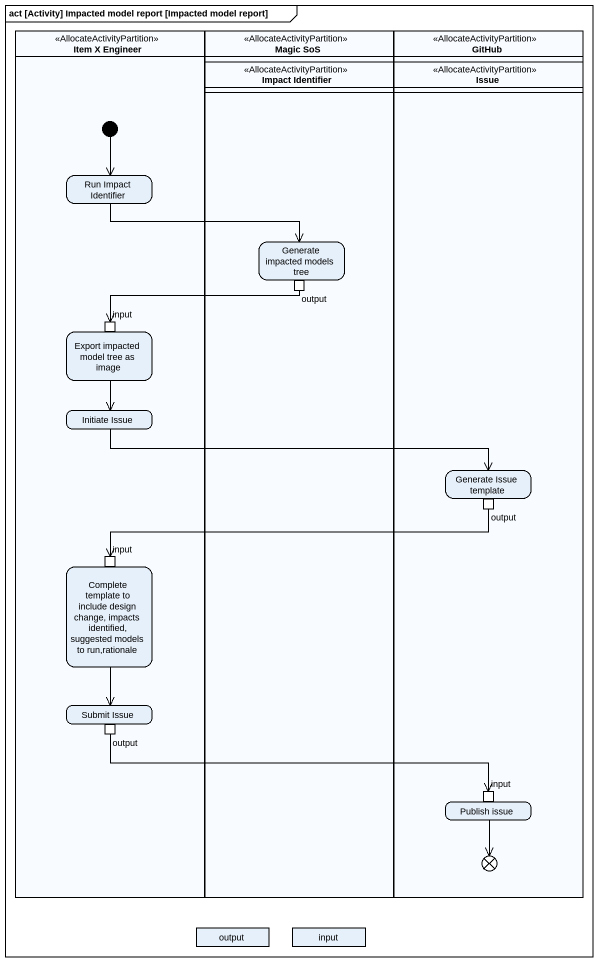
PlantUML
@startuml
mainframe act [Activity] Impacted model report [Impacted model report]
hide empty description
state "Item X Engineer" as Item_X_Engineer <<AllocateActivityPartition>> {
  state "Run Impact Identifier" as Run_Impact_Identifier
  state "Export impacted model tree as image" as Export_impacted_model_tree {
    state input <<inputPin>>
  }
  state "Initiate Issue" as Initiate_Issue
  state "Complete template to include design change, impacts identified, suggested models to run,rationale" as Complete_template_to {
    state "input" as input_2 <<inputPin>>
  }
  state "Submit Issue" as Submit_Issue {
    state "output" as output_3 <<outputPin>>
  }
  [*] --> Run_Impact_Identifier
}
state "Magic SoS" as Magic_SoS <<AllocateActivityPartition>> {
  state "Impact Identifier" as Impact_Identifier <<AllocateActivityPartition>>
  state "Generate impacted models tree" as Generate_impacted_models {
    state output <<outputPin>>
  }
}
state GitHub <<AllocateActivityPartition>> {
  state Issue <<AllocateActivityPartition>>
  state "Generate Issue template" as Generate_Issue_template {
    state "output" as output_2 <<outputPin>>
  }
  state "Publish issue" as Publish_issue {
    state "input" as input_3 <<inputPin>>
  }
  state flowfinal1 <<end>>
}
state "output" as output_4 <<object>>
state "input" as input_4 <<object>>
Run_Impact_Identifier -right-> Generate_impacted_models
output -left-> input
Export_impacted_model_tree --> Initiate_Issue
Initiate_Issue -right-> Generate_Issue_template
output_2 -left-> input_2
Complete_template_to --> Submit_Issue
output_3 -right-> input_3
Publish_issue --> flowfinal1
@enduml
